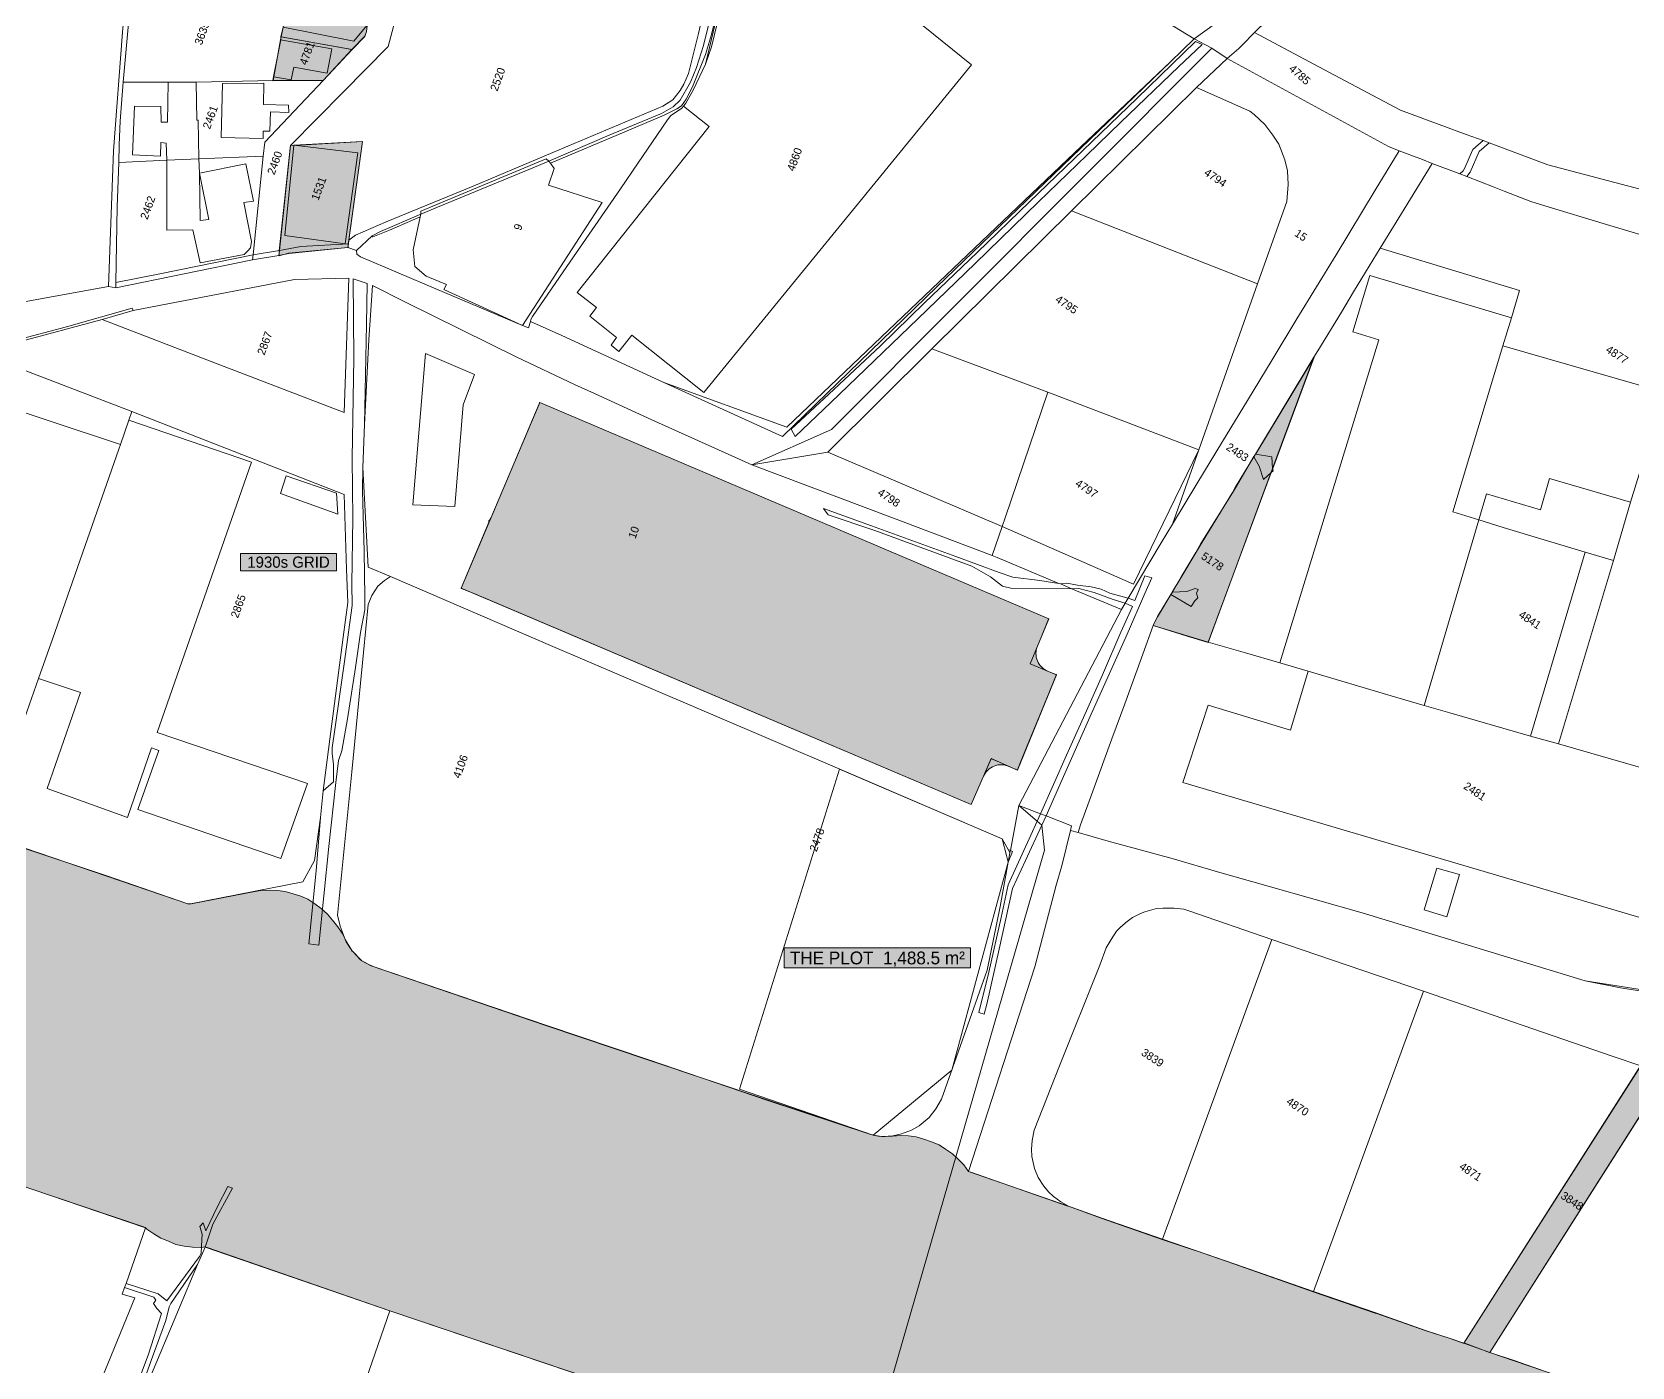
# Model space of a CAD drawing. Header units: metres. Extents: x -334221 to -333355, y -28172 to -27148.
# Drawn here: x -333901.2 to -333651.2, y -27812.4 to -27603.9 of the extents above; entities that cross this region are included whole.
import ezdxf

# ---------------------------------------------------------------- set-up
doc = ezdxf.new("R2010")
doc.units = ezdxf.units.M
for name, color, linetype, lineweight, true_color in [('EB-01-HISTORY-1930S-GRID', 7, 'CONTINUOUS', 18, 0x8a7358), ('EB-01-HISTORY-1958-CORRIDOR', 7, 'CONTINUOUS', 18, 0xa24c42), ('EB-01-HISTORY-INDUSTRIAL', 7, 'CONTINUOUS', 18, 0x151515), ('EB-BASE-DIVIDING', 7, 'CONTINUOUS', 18, 0xc8bcac), ('EB-BASE-EASEMENTS', 7, 'CONTINUOUS', 18, 0x71806b), ('EB-BASE-ENCROACHED', 7, 'CONTINUOUS', 18, 0x725d47), ('EB-BASE-PARCEL-NUMBERS', 7, 'CONTINUOUS', 9, 0x8a8d90), ('EB-BASE-PARCELS', 7, 'CONTINUOUS', 18, 0x8a8d90), ('EB-BASE-SECTIONS', 7, 'CONTINUOUS', 9, 0xded8cf), ('EB-BASE-SHEETS', 7, 'CONTINUOUS', 9, 0xded8cf), ('EB-BASE-STRUCTURES', 7, 'CONTINUOUS', 18, 0x4e504d), ('EB-PLOT-OUTLINE', 7, 'CONTINUOUS', 18, 0x151515)]:
    doc.layers.add(name, color=color, linetype=linetype, lineweight=lineweight, true_color=true_color)
doc.styles.add('OD-INTER', font='Inter.ttf')

msp = doc.modelspace()

# ---------------------------------------------------------------- hatches: boundary and pattern name
at = {"layer": 'EB-01-HISTORY-1930S-GRID', "transparency": 33554630}
for points in [[(-333848.82, -27602.94), (-333848.95, -27603.82), (-333849.16, -27604.59), (-333851.17, -27606.63), (-333862.31, -27604.68), (-333861.97, -27603.14), (-333860.18, -27594.21), (-333848.49, -27596.29), (-333848.82, -27602.94)], [(-333862.32, -27605.12), (-333862.31, -27604.68), (-333851.17, -27606.63), (-333855.7, -27611.46), (-333863.57, -27611.52), (-333863.45, -27610.86), (-333862.32, -27605.12)], [(-333860.78, -27621.61), (-333860.22, -27621.63), (-333849.55, -27621.01), (-333851.67, -27636.36), (-333851.78, -27637.02), (-333851.8, -27637.58), (-333861.09, -27638.47), (-333862.59, -27638.86), (-333862.56, -27638.09), (-333860.78, -27621.61)], [(-333717.43, -27699.27), (-333720.73, -27698.26), (-333726.04, -27696.63), (-333725.34, -27695.22), (-333723.27, -27691.74), (-333722.98, -27691.41), (-333721.7, -27689.13), (-333719.34, -27685.21), (-333718.55, -27683.8), (-333713.64, -27675.87), (-333713.15, -27675.11), (-333710.29, -27670.21), (-333710, -27669.78), (-333700.86, -27654.67), (-333707.31, -27672.1), (-333707.61, -27672.75), (-333717.43, -27699.27)], [(-333677.5, -27808.69), (-333649.87, -27765.37), (-333645.84, -27766.74), (-333673.39, -27810.17), (-333677.5, -27808.69)]]:
    msp.add_hatch(color=256, dxfattribs=at).paths.add_polyline_path(points)
at = {"layer": 'EB-01-HISTORY-1958-CORRIDOR', "transparency": 33554630}
msp.add_hatch(color=256, dxfattribs=at).paths.add_polyline_path([(-334024.37, -27732.06), (-334025.15, -27733.14), (-334026.02, -27734.11), (-334026.97, -27734.96), (-334028.02, -27735.7), (-334029.16, -27736.44), (-334030.38, -27736.95), (-334031.6, -27737.35), (-334032.91, -27737.75), (-334034.21, -27737.93), (-334035.5, -27737.88), (-334036.8, -27737.84), (-334038.08, -27737.57), (-334039.37, -27737.19), (-334040.74, -27736.81), (-334041.02, -27736.69), (-334041.29, -27736.68), (-334043.68, -27736.26), (-334044.24, -27736.24), (-334045.53, -27735.97), (-334046.81, -27735.71), (-334048, -27735.22), (-334049.18, -27734.62), (-334050.27, -27733.92), (-334051.35, -27733.21), (-334052.25, -27732.29), (-334053.14, -27731.26), (-334053.93, -27730.24), (-334054.54, -27729.1), (-334055.05, -27727.87), (-334055.47, -27726.63), (-334055.7, -27725.29), (-334055.84, -27724.06), (-334055.91, -27723.17), (-334055.97, -27722.5), (-334056.43, -27719.71), (-334056.5, -27719.04), (-334057.24, -27716.35), (-334057.4, -27715.68), (-334058.34, -27713.43), (-334058.67, -27712.31), (-334058.91, -27711.19), (-334059.05, -27710.07), (-334059.1, -27708.85), (-334059.07, -27702.75), (-334059.03, -27701.53), (-334058.89, -27700.2), (-334058.57, -27698.88), (-334058.06, -27697.68), (-334057.55, -27696.47), (-334056.87, -27695.39), (-334056, -27694.42), (-334055.13, -27693.45), (-334054.18, -27692.6), (-334053.13, -27691.86), (-334052, -27691.12), (-334050.77, -27690.61), (-334049.56, -27690.21), (-334048.25, -27689.92), (-334046.95, -27689.85), (-334044.07, -27689.62), (-334043.33, -27689.54), (-334040.16, -27688.98), (-334039.23, -27688.79), (-334038.3, -27688.72), (-334037.38, -27688.75), (-334034.59, -27688.4), (-334034.03, -27688.42), (-334030.49, -27687.77), (-334029.74, -27687.57), (-334026.66, -27686.68), (-334025.44, -27686.28), (-334024.05, -27686.11), (-334022.75, -27686.16), (-334021.46, -27686.2), (-334020.17, -27686.36), (-334018.88, -27686.74), (-334017.7, -27687.22), (-334016.51, -27687.82), (-334015.34, -27688.53), (-334014.35, -27689.34), (-334013.36, -27690.26), (-334012.56, -27691.29), (-334011.86, -27692.42), (-334011.16, -27693.56), (-334010.9, -27694.12), (-334010.82, -27694.24), (-334010.72, -27694.24), (-334008.44, -27694.99), (-334008.16, -27695.11), (-334007.88, -27695.12), (-334006.69, -27695.27), (-334005.59, -27695.53), (-334004.49, -27695.9), (-334003.39, -27696.39), (-334002.4, -27696.98), (-334001.94, -27697.22), (-334001.67, -27697.45), (-334001.31, -27697.57), (-333997.74, -27698.7), (-333997.65, -27698.81), (-333988.77, -27701.79), (-333977.34, -27705.74), (-333977.25, -27705.75), (-333968.19, -27708.84), (-333949.35, -27715.28), (-333938.73, -27718.88), (-333938.64, -27718.88), (-333922.64, -27724.44), (-333908.73, -27729.04), (-333908.55, -27729.16), (-333902.24, -27731.38), (-333902.15, -27731.49), (-333889.52, -27735.71), (-333876.99, -27740.04), (-333876.71, -27740.05), (-333876.34, -27740.06), (-333866.65, -27738.18), (-333865.44, -27738), (-333864.14, -27737.94), (-333862.85, -27737.98), (-333861.65, -27738.14), (-333860.37, -27738.52), (-333859.18, -27738.89), (-333858.08, -27739.37), (-333857, -27740.08), (-333856, -27740.78), (-333855.02, -27741.7), (-333854.22, -27742.62), (-333853.42, -27743.65), (-333852.71, -27744.67), (-333852.28, -27745.57), (-333852.11, -27746.02), (-333851.41, -27747.05), (-333851.24, -27747.39), (-333850.97, -27747.62), (-333849.9, -27748.77), (-333849.63, -27749), (-333849.35, -27749.12), (-333848.44, -27749.59), (-333848.17, -27749.71), (-333847.9, -27749.84), (-333820.91, -27759), (-333804.81, -27764.46), (-333786.24, -27770.77), (-333770.13, -27776.11), (-333769.4, -27776.25), (-333768.48, -27776.4), (-333768.48, -27776.4), (-333767.83, -27776.42), (-333766.99, -27776.34), (-333766.72, -27776.35), (-333765.51, -27776.28), (-333764.22, -27776.32), (-333763.02, -27776.48), (-333761.83, -27776.85), (-333760.64, -27777.23), (-333759.45, -27777.71), (-333758.46, -27778.41), (-333757.37, -27779.12), (-333756.47, -27779.93), (-333755.58, -27780.85), (-333754.88, -27781.87), (-333754.88, -27781.87), (-333754.51, -27781.99), (-333739.33, -27787.3), (-333739.24, -27787.31), (-333734.12, -27789.15), (-333724.61, -27792.49), (-333719.48, -27794.22), (-333719.39, -27794.22), (-333713.26, -27796.33), (-333701.01, -27800.65), (-333691.31, -27803.98), (-333691.22, -27803.99), (-333687.38, -27805.34), (-333683.54, -27806.7), (-333679.6, -27807.95), (-333677.59, -27808.69), (-333677.32, -27808.7), (-333673.48, -27810.16), (-333673.39, -27810.17), (-333669.64, -27811.41), (-333669.64, -27811.41), (-333662.96, -27813.76), (-333655.64, -27816.23), (-333651.25, -27817.72), (-333650.97, -27817.73), (-333650.88, -27817.73), (-333649.78, -27817.99), (-333648.58, -27818.26), (-333647.39, -27818.63), (-333646.21, -27819.23), (-333645.48, -27819.59), (-333645.3, -27819.71), (-333645.03, -27819.83), (-333642.74, -27820.57), (-333639.54, -27821.69), (-333639.45, -27821.69), (-333633.32, -27823.9), (-333632.5, -27824.15), (-333631.13, -27824.76), (-333629.95, -27825.35), (-333626.95, -27827.01), (-333623.41, -27828.92), (-333619.87, -27830.82), (-333619.77, -27830.82), (-333616.32, -27832.72), (-333609.15, -27836.63), (-333592.43, -27845.77), (-333592.34, -27845.78), (-333570.36, -27857.76), (-333546.3, -27871.04), (-333539.57, -27874.61), (-333539.48, -27874.62), (-333533.03, -27878.17), (-333526.76, -27881.61), (-333523.31, -27883.51), (-333522.22, -27884.11), (-333521.23, -27884.92), (-333520.25, -27885.84), (-333519.35, -27886.76), (-333518.65, -27887.78), (-333517.95, -27888.92), (-333517.44, -27890.16), (-333517.02, -27891.39), (-333516.69, -27892.63), (-333516.55, -27893.96), (-333516.51, -27895.3), (-333516.64, -27896.51), (-333516.87, -27897.84), (-333517.19, -27899.05), (-333517.7, -27900.25), (-333518.3, -27901.45), (-333518.98, -27902.54), (-333519.76, -27903.51), (-333520.72, -27904.47), (-333521.67, -27905.33), (-333522.81, -27906.06), (-333523.94, -27906.69), (-333524.04, -27906.69), (-333524.79, -27907.1), (-333525.08, -27907.32), (-333525.65, -27907.74), (-333526.13, -27908.17), (-333526.41, -27908.38), (-333526.89, -27908.81), (-333527.08, -27909.02), (-333527.27, -27909.24), (-333529.43, -27912.71), (-333530.9, -27914.88), (-333537.97, -27926.29), (-333537.97, -27926.29), (-333540.03, -27929.66), (-333540.42, -27930.31), (-333540.81, -27930.85), (-333542.09, -27932.8), (-333542.18, -27932.91), (-333551.3, -27947.24), (-333551.39, -27947.35), (-333558.66, -27959.19), (-333559.44, -27960.28), (-333560.31, -27961.25), (-333561.18, -27962.21), (-333562.22, -27963.07), (-333563.36, -27963.69), (-333564.49, -27964.32), (-333565.71, -27964.72), (-333567.02, -27965.12), (-333568.32, -27965.29), (-333569.62, -27965.36), (-333570.91, -27965.31), (-333572.2, -27965.16), (-333573.49, -27964.89), (-333574.68, -27964.4), (-333575.86, -27963.81), (-333607.39, -27946.93), (-333607.39, -27946.82), (-333620.02, -27940.05), (-333642.64, -27927.92), (-333642.73, -27927.92), (-333644.46, -27926.97), (-333645.54, -27926.27), (-333646.63, -27925.45), (-333647.62, -27924.64), (-333648.42, -27923.72), (-333649.21, -27922.59), (-333649.82, -27921.57), (-333650.43, -27920.32), (-333650.85, -27919.09), (-333651.08, -27917.86), (-333651.31, -27916.63), (-333651.36, -27915.29), (-333651.22, -27913.97), (-333650.99, -27912.75), (-333650.67, -27911.54), (-333650.26, -27910.34), (-333649.66, -27909.14), (-333648.98, -27908.05), (-333648.2, -27906.97), (-333647.33, -27906.11), (-333646.28, -27905.26), (-333645.24, -27904.52), (-333644.11, -27903.89), (-333642.98, -27903.38), (-333641.76, -27902.98), (-333640.45, -27902.69), (-333639.15, -27902.52), (-333637.85, -27902.45), (-333636.66, -27902.6), (-333635.37, -27902.87), (-333634.09, -27903.25), (-333629.05, -27904.98), (-333589.35, -27918.48), (-333589.07, -27918.49), (-333588.88, -27918.28), (-333569.87, -27888.53), (-333569.68, -27888.31), (-333569.95, -27888.19), (-333599.04, -27878.18), (-333599.13, -27878.06), (-333609.28, -27874.6), (-333639.47, -27864.21), (-333639.74, -27864.08), (-333639.93, -27864.3), (-333647.08, -27875.37), (-333647.86, -27876.45), (-333648.64, -27877.43), (-333649.59, -27878.28), (-333650.26, -27878.81), (-333650.47, -27879.58), (-333650.88, -27880.79), (-333651.39, -27881.99), (-333652.08, -27883.08), (-333653.45, -27885.25), (-333654.22, -27886.22), (-333655.09, -27887.19), (-333655.95, -27888.05), (-333657, -27888.9), (-333658.04, -27889.53), (-333659.26, -27890.04), (-333660.39, -27890.55), (-333661.61, -27890.84), (-333662.91, -27891.02), (-333664.21, -27891.2), (-333665.41, -27891.15), (-333666.7, -27890.89), (-333667.99, -27890.62), (-333669.18, -27890.24), (-333670.36, -27889.65), (-333671.45, -27889.05), (-333672.44, -27888.35), (-333673.43, -27887.43), (-333674.32, -27886.51), (-333675.03, -27885.49), (-333675.73, -27884.46), (-333676.34, -27883.33), (-333676.76, -27882.09), (-333677.09, -27880.86), (-333677.32, -27879.63), (-333677.37, -27878.3), (-333677.36, -27878.08), (-333677.31, -27876.75), (-333677.17, -27875.42), (-333676.85, -27874.1), (-333676.34, -27872.9), (-333675.84, -27871.69), (-333675.15, -27870.5), (-333674.66, -27869.85), (-333674.56, -27869.74), (-333673.79, -27868.66), (-333673.01, -27867.68), (-333672.05, -27866.72), (-333672.05, -27866.72), (-333671.66, -27866.29), (-333670.71, -27865.55), (-333670.61, -27865.22), (-333670.29, -27864.01), (-333670.18, -27863.68), (-333670.37, -27863.56), (-333673.17, -27861.8), (-333673.44, -27861.56), (-333673.64, -27861.89), (-333675.6, -27865.04), (-333677.47, -27868.19), (-333678.25, -27869.28), (-333679.03, -27870.25), (-333679.98, -27871.1), (-333680.94, -27871.96), (-333682.07, -27872.58), (-333683.2, -27873.21), (-333684.43, -27873.72), (-333685.64, -27874.01), (-333686.85, -27874.3), (-333688.15, -27874.37), (-333688.43, -27874.36), (-333688.62, -27874.46), (-333688.81, -27874.56), (-333689.11, -27875.33), (-333689.52, -27876.54), (-333689.72, -27876.86), (-333690.02, -27877.52), (-333690.02, -27877.52), (-333691.12, -27879.81), (-333691.12, -27879.92), (-333691.22, -27880.03), (-333691.14, -27880.25), (-333690.88, -27880.93), (-333690.46, -27882.17), (-333690.23, -27883.4), (-333690.09, -27884.62), (-333690.04, -27885.84), (-333690.18, -27887.17), (-333690.41, -27888.38), (-333690.82, -27889.59), (-333691.32, -27890.79), (-333691.82, -27891.89), (-333692.6, -27892.97), (-333693.38, -27893.94), (-333694.25, -27894.91), (-333695.2, -27895.65), (-333696.24, -27896.39), (-333697.38, -27897.02), (-333698.6, -27897.53), (-333698.97, -27897.63), (-333699.16, -27897.84), (-333700.99, -27899.78), (-333701.95, -27900.63), (-333702.9, -27901.38), (-333704.04, -27902.11), (-333705.16, -27902.63), (-333706.38, -27903.03), (-333707.6, -27903.43), (-333708.81, -27903.61), (-333710.11, -27903.67), (-333711.4, -27903.63), (-333712.69, -27903.47), (-333713.89, -27903.21), (-333715.08, -27902.83), (-333716.26, -27902.24), (-333717.35, -27901.64), (-333726.76, -27895.54), (-333727.04, -27895.42), (-333727.49, -27895.18), (-333727.77, -27895.06), (-333728.95, -27894.46), (-333730.03, -27893.76), (-333731.12, -27892.94), (-333732.01, -27892.02), (-333732.81, -27891), (-333733.6, -27889.97), (-333734.21, -27888.73), (-333734.72, -27887.6), (-333735.05, -27886.25), (-333735.28, -27885.02), (-333735.42, -27883.69), (-333735.41, -27883.47), (-333735.41, -27883.47), (-333735.83, -27882.34), (-333736.16, -27881.11), (-333736.39, -27879.88), (-333736.47, -27879.43), (-333736.65, -27879.31), (-333736.65, -27879.31), (-333737.83, -27878.61), (-333737.83, -27878.61), (-333738.56, -27878.25), (-333738.56, -27878.25), (-333739.65, -27877.65), (-333740.74, -27876.95), (-333741.72, -27876.14), (-333742.62, -27875.22), (-333743.33, -27874.31), (-333744.03, -27873.28), (-333744.64, -27872.15), (-333745.15, -27871.02), (-333745.48, -27869.79), (-333745.72, -27868.56), (-333745.86, -27867.33), (-333745.9, -27866), (-333745.77, -27864.78), (-333745.54, -27863.57), (-333745.43, -27863.13), (-333745.32, -27862.69), (-333745.32, -27862.69), (-333745.74, -27861.45), (-333745.98, -27860.22), (-333746.12, -27859), (-333746.07, -27857.67), (-333745.94, -27856.45), (-333745.71, -27855.24), (-333745.39, -27854.03), (-333743.64, -27848.98), (-333743.54, -27848.77), (-333743.71, -27848.32), (-333744.04, -27847.19), (-333744.27, -27845.96), (-333744.41, -27844.74), (-333744.46, -27843.52), (-333744.33, -27842.3), (-333744.1, -27841.09), (-333743.78, -27839.88), (-333743.26, -27838.45), (-333740.27, -27829.68), (-333740.17, -27829.35), (-333740.44, -27829.23), (-333754.61, -27824.29), (-333754.89, -27824.28), (-333755.17, -27824.16), (-333755.44, -27824.15), (-333756, -27824.13), (-333756.74, -27824.21), (-333757.3, -27824.19), (-333758.23, -27824.38), (-333759.06, -27824.46), (-333759.81, -27824.66), (-333760.66, -27824.96), (-333761.13, -27825.17), (-333761.32, -27825.27), (-333761.6, -27825.37), (-333762.26, -27825.79), (-333762.45, -27825.9), (-333762.64, -27826), (-333762.83, -27826.22), (-333763.78, -27826.96), (-333764.91, -27827.59), (-333766.04, -27828.1), (-333767.26, -27828.5), (-333768.48, -27828.9), (-333769.78, -27829.08), (-333770.99, -27829.15), (-333772.28, -27829.1), (-333773.57, -27828.83), (-333774.76, -27828.57), (-333775.95, -27828.19), (-333777.14, -27827.6), (-333778.23, -27827), (-333779.22, -27826.19), (-333779.58, -27825.96), (-333779.85, -27825.73), (-333780.12, -27825.61), (-333807.57, -27816.31), (-333807.65, -27816.2), (-333812.78, -27814.57), (-333812.87, -27814.57), (-333845.26, -27803.66), (-333845.26, -27803.66), (-333873.8, -27793.77), (-333874.16, -27793.64), (-333874.72, -27793.74), (-333874.81, -27793.73), (-333876.11, -27793.69), (-333877.4, -27793.53), (-333878.69, -27793.26), (-333879.87, -27792.78), (-333881.06, -27792.29), (-333882.15, -27791.59), (-333883.23, -27790.88), (-333883.5, -27790.65), (-333883.77, -27790.53), (-333911.31, -27781.23), (-333912.41, -27780.75), (-333913.59, -27780.15), (-333914.59, -27779.56), (-333915.58, -27778.75), (-333916.47, -27777.94), (-333917.27, -27777.03), (-333917.98, -27776), (-333918.59, -27774.98), (-333919.11, -27773.85), (-333919.53, -27772.73), (-333919.86, -27771.49), (-333920.09, -27770.27), (-333920.14, -27769.04), (-333920.1, -27767.82), (-333920.09, -27767.6), (-333920.36, -27767.48), (-333940.85, -27760.54), (-333962.08, -27753.35), (-333975.53, -27748.77), (-333975.62, -27748.77), (-334003.7, -27739.23), (-334003.7, -27739.23), (-334024.1, -27732.18), (-334024.37, -27732.06), (-334024.37, -27732.06)])
at = {"layer": 'EB-01-HISTORY-INDUSTRIAL', "transparency": 33554630}
msp.add_hatch(color=256, dxfattribs=at).paths.add_polyline_path([(-333834.14, -27690.78), (-333830, -27681.01), (-333829.89, -27680.74), (-333829.82, -27680.46), (-333829.79, -27680.26), (-333829.68, -27680.11), (-333829.52, -27679.86), (-333829.4, -27679.6), (-333829.61, -27680.1), (-333821.94, -27662), (-333821.87, -27661.84), (-333821.87, -27661.84), (-333821.84, -27661.77), (-333742.34, -27695.56), (-333742.37, -27695.62), (-333742.37, -27695.62), (-333743.48, -27698.3), (-333743.48, -27698.3), (-333744.11, -27699.82), (-333744.21, -27700.1), (-333744.28, -27700.38), (-333744.32, -27700.67), (-333744.34, -27700.97), (-333744.32, -27701.26), (-333744.28, -27701.55), (-333744.21, -27701.84), (-333744.11, -27702.11), (-333743.99, -27702.38), (-333743.84, -27702.63), (-333743.66, -27702.87), (-333743.46, -27703.08), (-333743.25, -27703.28), (-333743.01, -27703.46), (-333742.76, -27703.61), (-333742.5, -27703.74), (-333741.73, -27704.06), (-333741.19, -27704.28), (-333741.19, -27704.28), (-333741.12, -27704.31), (-333741.15, -27704.38), (-333741.15, -27704.38), (-333742.25, -27707.07), (-333742.25, -27707.07), (-333746.51, -27717.45), (-333747.2, -27719.15), (-333747.2, -27719.15), (-333747.22, -27719.19), (-333747.27, -27719.17), (-333747.27, -27719.17), (-333748.56, -27718.6), (-333748.83, -27718.5), (-333749.12, -27718.42), (-333749.41, -27718.37), (-333749.7, -27718.35), (-333750, -27718.36), (-333750.29, -27718.39), (-333750.58, -27718.46), (-333750.86, -27718.55), (-333751.13, -27718.68), (-333751.38, -27718.82), (-333751.62, -27718.99), (-333751.85, -27719.19), (-333752.05, -27719.4), (-333752.23, -27719.64), (-333752.39, -27719.89), (-333752.52, -27720.15), (-333751.34, -27717.45), (-333751.31, -27717.39), (-333751.31, -27717.39), (-333751.26, -27717.41), (-333750.04, -27717.95), (-333751.32, -27717.39), (-333754.43, -27724.56), (-333831.63, -27691.84), (-333834.07, -27690.81), (-333834.07, -27690.81), (-333834.14, -27690.78)])

# ---------------------------------------------------------------- linework, layer by layer
at = {"layer": 'EB-01-HISTORY-1930S-GRID'}
for points in [[(-333848.82, -27602.94), (-333848.95, -27603.82), (-333849.16, -27604.59), (-333851.17, -27606.63), (-333862.31, -27604.68), (-333861.97, -27603.14), (-333860.18, -27594.21), (-333848.49, -27596.29), (-333848.82, -27602.94)], [(-333862.32, -27605.12), (-333862.31, -27604.68), (-333851.17, -27606.63), (-333855.7, -27611.46), (-333863.57, -27611.52), (-333863.45, -27610.86), (-333862.32, -27605.12)], [(-333860.78, -27621.61), (-333860.22, -27621.63), (-333849.55, -27621.01), (-333851.67, -27636.36), (-333851.78, -27637.02), (-333851.8, -27637.58), (-333861.09, -27638.47), (-333862.59, -27638.86), (-333862.56, -27638.09), (-333860.78, -27621.61)], [(-333717.43, -27699.27), (-333720.73, -27698.26), (-333726.04, -27696.63), (-333725.34, -27695.22), (-333723.27, -27691.74), (-333722.98, -27691.41), (-333721.7, -27689.13), (-333719.34, -27685.21), (-333718.55, -27683.8), (-333713.64, -27675.87), (-333713.15, -27675.11), (-333710.29, -27670.21), (-333710, -27669.78), (-333700.86, -27654.67), (-333707.31, -27672.1), (-333707.61, -27672.75), (-333717.43, -27699.27)], [(-333677.5, -27808.69), (-333649.87, -27765.37), (-333645.84, -27766.74), (-333673.39, -27810.17), (-333677.5, -27808.69)]]:
    msp.add_lwpolyline(points, close=True, dxfattribs=at)
at = {"layer": 'EB-01-HISTORY-1958-CORRIDOR'}
for points in [[(-333902.15, -27731.49), (-333889.52, -27735.71), (-333876.99, -27740.04), (-333876.71, -27740.05), (-333876.34, -27740.06), (-333866.65, -27738.18), (-333865.44, -27738), (-333864.14, -27737.94), (-333862.85, -27737.98), (-333861.65, -27738.14), (-333860.37, -27738.52), (-333859.18, -27738.89), (-333858.08, -27739.37), (-333857, -27740.08), (-333856, -27740.78), (-333855.02, -27741.7), (-333854.22, -27742.62), (-333853.42, -27743.65), (-333852.71, -27744.67), (-333852.28, -27745.57), (-333852.11, -27746.02), (-333851.41, -27747.05), (-333851.24, -27747.39), (-333850.97, -27747.62), (-333849.9, -27748.77), (-333849.63, -27749), (-333849.35, -27749.12), (-333848.44, -27749.59), (-333848.17, -27749.71), (-333847.9, -27749.84), (-333820.91, -27759), (-333804.81, -27764.46), (-333786.24, -27770.77), (-333770.13, -27776.11), (-333769.4, -27776.25), (-333768.48, -27776.4), (-333768.48, -27776.4), (-333767.83, -27776.42), (-333766.99, -27776.34), (-333766.72, -27776.35), (-333765.51, -27776.28), (-333764.22, -27776.32), (-333763.02, -27776.48), (-333761.83, -27776.85), (-333760.64, -27777.23), (-333759.45, -27777.71), (-333758.46, -27778.41), (-333757.37, -27779.12), (-333756.47, -27779.93), (-333755.58, -27780.85), (-333754.88, -27781.87), (-333754.88, -27781.87), (-333754.51, -27781.99), (-333739.33, -27787.3), (-333739.24, -27787.31), (-333734.12, -27789.15), (-333724.61, -27792.49), (-333719.48, -27794.22), (-333719.39, -27794.22), (-333713.26, -27796.33), (-333701.01, -27800.65), (-333691.31, -27803.98), (-333691.22, -27803.99), (-333687.38, -27805.34), (-333683.54, -27806.7), (-333679.6, -27807.95), (-333677.59, -27808.69), (-333677.32, -27808.7), (-333673.48, -27810.16), (-333673.39, -27810.17), (-333669.64, -27811.41), (-333669.64, -27811.41), (-333662.96, -27813.76)], [(-333812.87, -27814.57), (-333845.26, -27803.66), (-333845.26, -27803.66), (-333873.8, -27793.77), (-333874.16, -27793.64), (-333874.72, -27793.74), (-333874.81, -27793.73), (-333876.11, -27793.69), (-333877.4, -27793.53), (-333878.69, -27793.26), (-333879.87, -27792.78), (-333881.06, -27792.29), (-333882.15, -27791.59), (-333883.23, -27790.88), (-333883.5, -27790.65), (-333883.77, -27790.53), (-333911.31, -27781.23)]]:
    msp.add_lwpolyline(points, dxfattribs=at)
at = {"layer": 'EB-01-HISTORY-INDUSTRIAL'}
msp.add_lwpolyline([(-333834.14, -27690.78), (-333830, -27681.01), (-333829.89, -27680.74), (-333829.82, -27680.46), (-333829.79, -27680.26), (-333829.68, -27680.11), (-333829.52, -27679.86), (-333829.4, -27679.6), (-333829.61, -27680.1), (-333821.94, -27662), (-333821.87, -27661.84), (-333821.87, -27661.84), (-333821.84, -27661.77), (-333742.34, -27695.56), (-333742.37, -27695.62), (-333742.37, -27695.62), (-333743.48, -27698.3), (-333743.48, -27698.3), (-333744.11, -27699.82), (-333744.21, -27700.1), (-333744.28, -27700.38), (-333744.32, -27700.67), (-333744.34, -27700.97), (-333744.32, -27701.26), (-333744.28, -27701.55), (-333744.21, -27701.84), (-333744.11, -27702.11), (-333743.99, -27702.38), (-333743.84, -27702.63), (-333743.66, -27702.87), (-333743.46, -27703.08), (-333743.25, -27703.28), (-333743.01, -27703.46), (-333742.76, -27703.61), (-333742.5, -27703.74), (-333741.73, -27704.06), (-333741.19, -27704.28), (-333741.19, -27704.28), (-333741.12, -27704.31), (-333741.15, -27704.38), (-333741.15, -27704.38), (-333742.25, -27707.07), (-333742.25, -27707.07), (-333746.51, -27717.45), (-333747.2, -27719.15), (-333747.2, -27719.15), (-333747.22, -27719.19), (-333747.27, -27719.17), (-333747.27, -27719.17), (-333748.56, -27718.6), (-333748.83, -27718.5), (-333749.12, -27718.42), (-333749.41, -27718.37), (-333749.7, -27718.35), (-333750, -27718.36), (-333750.29, -27718.39), (-333750.58, -27718.46), (-333750.86, -27718.55), (-333751.13, -27718.68), (-333751.38, -27718.82), (-333751.62, -27718.99), (-333751.85, -27719.19), (-333752.05, -27719.4), (-333752.23, -27719.64), (-333752.39, -27719.89), (-333752.52, -27720.15), (-333751.34, -27717.45), (-333751.31, -27717.39), (-333751.31, -27717.39), (-333751.26, -27717.41), (-333750.04, -27717.95), (-333751.32, -27717.39), (-333754.43, -27724.56), (-333831.63, -27691.84), (-333834.07, -27690.81), (-333834.07, -27690.81), (-333834.14, -27690.78)], close=True, dxfattribs=at)
at = {"layer": 'EB-BASE-DIVIDING'}
for points in [[(-333722.05, -27609.37), (-333731.06, -27618.01), (-333736.38, -27623.14), (-333743.95, -27630.46), (-333753.85, -27640.06), (-333762.77, -27648.73), (-333776.38, -27661.79), (-333781.93, -27667.06), (-333782.6, -27665.94), (-333776.7, -27660.46), (-333768.61, -27652.91), (-333761.73, -27646.23), (-333753.5, -27638.33), (-333745.36, -27630.46), (-333728.58, -27614.3), (-333719.4, -27605.41), (-333718.38, -27605.84)], [(-333718.38, -27605.84), (-333722.05, -27609.37)], [(-333851.83, -27637.55), (-333850.51, -27638.03)], [(-333849.25, -27665.23), (-333848.94, -27649.6), (-333848.81, -27643.19), (-333851.02, -27642.47), (-333850.91, -27654.86), (-333851.16, -27670.54), (-333851.08, -27679.91), (-333851.22, -27690.12), (-333851.19, -27693.47), (-333852.43, -27702.57), (-333853.86, -27712.87), (-333854.28, -27715.71), (-333854.31, -27716.57), (-333854.07, -27718.33), (-333854.1, -27721.02), (-333855.71, -27722.41)], [(-333889.24, -27643.64), (-333888.1, -27643.89)], [(-333885.38, -27647.42), (-333885.55, -27647.05), (-333895.82, -27649.95), (-333903.64, -27652.05), (-333909.64, -27652.28), (-333920.4, -27653.41), (-333927.22, -27653.92), (-333937.75, -27655.88), (-333951.78, -27658.59), (-333962.28, -27660.46), (-333967.75, -27661.87), (-333972.51, -27663.36), (-333973.68, -27663.83), (-333974.52, -27664.29), (-333974.31, -27664.67)], [(-333890.21, -27648.8), (-333903.39, -27652.36), (-333912.3, -27652.82)], [(-333856.12, -27726.57), (-333856.77, -27734.94), (-333857.96, -27746.31), (-333856.35, -27746.52), (-333854.83, -27731.12), (-333853.74, -27721.11), (-333853.29, -27717.68), (-333852.8, -27716.16), (-333851.88, -27711.17), (-333850.63, -27703.14), (-333849.85, -27697.71), (-333849.17, -27694.18), (-333849.21, -27692.15), (-333849.29, -27685.02), (-333849.55, -27675.55), (-333849.48, -27671.94)], [(-333744.15, -27727.18), (-333745.12, -27729.37), (-333748.65, -27737.1), (-333749.79, -27742.22), (-333751.7, -27750.76), (-333753.23, -27757.05), (-333752.4, -27757.31), (-333752.03, -27755.77), (-333750.08, -27747.15), (-333748.02, -27737.67), (-333745.96, -27733.31), (-333743.4, -27727.81)], [(-333743.63, -27726.02), (-333744.15, -27727.18)], [(-333743.4, -27727.81), (-333742.71, -27726.34)], [(-333886.49, -27799.37), (-333881.46, -27801), (-333880.12, -27802.08), (-333875.02, -27795.15), (-333874.77, -27794.68), (-333874.7, -27793.5), (-333874.58, -27791.69), (-333874.96, -27790.49), (-333874.43, -27789.88), (-333874.03, -27791.14), (-333872.21, -27787.32), (-333870.6, -27784.21), (-333869.87, -27784.46), (-333872.92, -27790.13), (-333874.15, -27793.68)], [(-333875.31, -27796.41), (-333879.5, -27802.51), (-333879.75, -27803.04), (-333880.26, -27805.17), (-333882.36, -27810.84), (-333883.78, -27814.73)], [(-333884.46, -27814.29), (-333883, -27810.4), (-333880.93, -27804.05), (-333881.68, -27803.27), (-333882.18, -27802.52), (-333881.83, -27801.96), (-333882.16, -27801.51), (-333886.71, -27800)]]:
    msp.add_lwpolyline(points, dxfattribs=at)
at = {"layer": 'EB-BASE-EASEMENTS'}
for points in [[(-333820.18, -27624.4), (-333808.58, -27619.51), (-333802.41, -27616.9), (-333800.44, -27615.89), (-333799.69, -27615.46), (-333798.99, -27614.39), (-333797.99, -27612.47), (-333795.97, -27607.41), (-333795, -27604.31), (-333794.49, -27602.11), (-333793.36, -27597.13), (-333791.31, -27589.13)], [(-333848.03, -27635.74), (-333847.93, -27635.9), (-333845.32, -27634.85), (-333840.53, -27632.77)], [(-333866.63, -27638.71), (-333862.52, -27638.04)], [(-333862.52, -27638.04), (-333859.19, -27637.43), (-333851.75, -27636.97)], [(-333888.08, -27643.05), (-333881.22, -27641.68), (-333866.63, -27638.71)], [(-333740.76, -27690.02), (-333743.7, -27689.6), (-333747.94, -27689.06), (-333750.09, -27688.33), (-333756.84, -27685.82), (-333770.02, -27681.04), (-333777.5, -27678.33), (-333776.8, -27679.3), (-333769.52, -27681.77), (-333754.33, -27687.33), (-333751.44, -27689.02), (-333749.55, -27690.45), (-333748.05, -27690.8), (-333738.73, -27690.87)], [(-333667.08, -27713.87), (-333658.51, -27685.13)], [(-333742.71, -27726.34), (-333740.21, -27720.66), (-333735.89, -27710.93), (-333730.09, -27697.98), (-333727.32, -27691.6), (-333726.22, -27689.17), (-333727.34, -27688.86), (-333728.87, -27692.68), (-333729.93, -27692.35)], [(-333729.93, -27692.35), (-333732.79, -27691.57), (-333734.12, -27690.93), (-333735.69, -27690.55), (-333737.84, -27690.29), (-333739.53, -27690), (-333740.52, -27690.12)], [(-333738.73, -27690.87), (-333737.65, -27690.83), (-333735.26, -27691.44), (-333732.26, -27692.56), (-333730.39, -27693.13)], [(-333730.39, -27693.13), (-333729.25, -27693.64), (-333731.08, -27697.63), (-333733.92, -27704.29), (-333736.43, -27709.91), (-333739.56, -27716.83), (-333743.63, -27726.02)]]:
    msp.add_lwpolyline(points, dxfattribs=at)
at = {"layer": 'EB-BASE-ENCROACHED'}
for points in [[(-333802.45, -27658.64), (-333783.91, -27667.07), (-333759.8, -27643.69), (-333723.33, -27608.55)], [(-333645.82, -27754.01), (-333647.87, -27754.07), (-333649.36, -27753.79), (-333652.98, -27753.17), (-333658.51, -27752.09)]]:
    msp.add_lwpolyline(points, dxfattribs=at)
at = {"layer": 'EB-BASE-PARCELS'}
for points in [[(-333889.24, -27643.64), (-333888.44, -27622.48), (-333887.04, -27603.96), (-333885.2, -27584.14), (-333884.32, -27574.62), (-333883.16, -27556.82), (-333882.81, -27550.03), (-333883.22, -27539.09)], [(-333820.43, -27624.06), (-333811.03, -27620.02), (-333802.85, -27616.66), (-333801.01, -27615.62), (-333799.9, -27614.58), (-333798.32, -27611.73), (-333797.37, -27609.44), (-333796.26, -27606.01), (-333793.76, -27595.84), (-333791.3, -27586.16), (-333787.1, -27569.65)], [(-333690.78, -27585.03), (-333710.2, -27604.01)], [(-333886.94, -27611.72), (-333885.36, -27594.54), (-333884.91, -27589.76)], [(-333841.9, -27592.5), (-333845.52, -27606.2), (-333852.57, -27613.32), (-333860.8, -27621.62)], [(-333795.95, -27608.95), (-333795.02, -27606.25), (-333794.1, -27602.38), (-333792.68, -27595.63), (-333792.04, -27592.6)], [(-333796.5, -27601.62), (-333797.03, -27604.16), (-333798.63, -27610.39), (-333799.37, -27612.07), (-333799.92, -27613.05), (-333801.08, -27614.53), (-333802.64, -27615.51), (-333817.46, -27621.74), (-333832.28, -27628), (-333845.83, -27633.56), (-333850.66, -27635.63), (-333851.67, -27636.41)], [(-333714.61, -27601.36), (-333719.59, -27605)], [(-333862.36, -27605.12), (-333863.42, -27610.89)], [(-333862.28, -27604.67), (-333862.36, -27605.12)], [(-333861.97, -27603.14), (-333862.28, -27604.67)], [(-333851.22, -27606.63), (-333862.28, -27604.67)], [(-333851.22, -27606.63), (-333849.19, -27604.56), (-333848.92, -27603.81)], [(-333719.59, -27605), (-333721.46, -27606.78), (-333723.33, -27608.55)], [(-333714.44, -27608.04), (-333712.63, -27606.47), (-333712.09, -27605.96), (-333710.2, -27604.01)], [(-333710.2, -27604.01), (-333698.58, -27610.17), (-333687.38, -27616.14), (-333677.12, -27619.9), (-333674.46, -27620.87)], [(-333855.65, -27611.42), (-333851.22, -27606.63)], [(-333719.25, -27612.6), (-333714.44, -27608.04)], [(-333723.33, -27608.55), (-333738.32, -27622.76), (-333760.58, -27644), (-333783.24, -27665.65), (-333802.45, -27658.64)], [(-333799.41, -27615.51), (-333799.02, -27615.01), (-333797.89, -27613.02), (-333795.95, -27608.95)], [(-333887.64, -27624.27), (-333887.55, -27621.54), (-333887.43, -27617.86), (-333886.94, -27611.72)], [(-333879.9, -27611.73), (-333886.94, -27611.72)], [(-333875.54, -27611.74), (-333875.71, -27611.74), (-333879.9, -27611.73)], [(-333863.53, -27611.49), (-333875.54, -27611.74)], [(-333865.09, -27623.3), (-333864.81, -27621.11), (-333855.65, -27611.42)], [(-333863.42, -27610.89), (-333863.53, -27611.49)], [(-333863.53, -27611.49), (-333855.65, -27611.42)], [(-333738.8, -27631.86), (-333719.25, -27612.6)], [(-333709.73, -27643.24), (-333705.11, -27630.4), (-333704.93, -27627.74), (-333705.03, -27625.57), (-333705.44, -27623.88), (-333706.39, -27621.42), (-333707.3, -27620), (-333708.59, -27618.35), (-333710.24, -27616.81), (-333710.9, -27616.29), (-333719.25, -27612.6)], [(-333801.98, -27617.78), (-333801.45, -27617), (-333799.64, -27615.8), (-333799.41, -27615.51)], [(-333806.46, -27624.32), (-333801.98, -27617.78)], [(-333860.8, -27621.62), (-333862.52, -27638.04)], [(-333860.8, -27621.62), (-333860.26, -27621.59)], [(-333860.26, -27621.59), (-333849.57, -27621.03), (-333851.67, -27636.41)], [(-333722.97, -27680.77), (-333719.17, -27674.5), (-333715.16, -27667.88), (-333711.27, -27661.47), (-333707.43, -27655.13), (-333703.56, -27648.72), (-333697.43, -27638.7), (-333691.32, -27628.63), (-333687.56, -27622.46)], [(-333674.46, -27620.87), (-333676.06, -27622.28), (-333676.13, -27622.34), (-333677.3, -27625.14), (-333677.57, -27625.6), (-333678.09, -27626.05)], [(-333676.99, -27626.48), (-333676.51, -27625.81), (-333675.09, -27622.6), (-333673.51, -27621.22)], [(-333673.51, -27621.22), (-333674.46, -27620.87)], [(-333673.51, -27621.22), (-333664.37, -27624.65), (-333581.38, -27646.51), (-333577.75, -27647.61), (-333573.98, -27648.85), (-333570.21, -27650.1), (-333558.66, -27653.88)], [(-333888.08, -27643.05), (-333887.88, -27631.21), (-333887.64, -27624.27)], [(-333887.64, -27624.27), (-333880.1, -27623.95)], [(-333880.1, -27623.95), (-333875.12, -27623.74)], [(-333875.12, -27623.74), (-333865.09, -27623.3)], [(-333866.63, -27638.71), (-333865.09, -27623.3)], [(-333840.45, -27632.38), (-333837.82, -27631.26), (-333823.3, -27625.3), (-333820.43, -27624.06)], [(-333823.28, -27649.1), (-333823.27, -27648.8), (-333822.98, -27648.32), (-333817.63, -27640.55), (-333809.26, -27628.43), (-333806.46, -27624.32)], [(-333682.42, -27624.43), (-333686.79, -27631.56), (-333690.53, -27637.67)], [(-333848.03, -27635.74), (-333846.76, -27635.05), (-333840.45, -27632.38)], [(-333760.58, -27653.38), (-333738.8, -27631.86)], [(-333709.73, -27643.24), (-333738.8, -27631.86)], [(-333851.83, -27637.55), (-333861.05, -27638.52), (-333862.6, -27638.82)], [(-333862.52, -27638.04), (-333862.6, -27638.82)], [(-333851.75, -27636.97), (-333851.83, -27637.55)], [(-333851.67, -27636.41), (-333851.75, -27636.97)], [(-333850.51, -27638.03), (-333848.03, -27635.74)], [(-333824.57, -27649.73), (-333838.11, -27644.03), (-333849.88, -27639), (-333850.44, -27638.62), (-333850.51, -27638.03)], [(-333700.9, -27654.69), (-333700.3, -27653.7), (-333696.61, -27647.65), (-333694.72, -27644.51), (-333692.83, -27641.44), (-333690.53, -27637.67)], [(-333690.53, -27637.67), (-333668.76, -27644.3), (-333670.05, -27648.55)], [(-333866.71, -27639.51), (-333888.1, -27643.89)], [(-333866.71, -27639.51), (-333866.63, -27638.71)], [(-333862.6, -27638.82), (-333866.71, -27639.51)], [(-333885.38, -27647.42), (-333860.16, -27642.55), (-333851.7, -27642.38), (-333852.42, -27663.35), (-333871.84, -27655.87), (-333890.21, -27648.8)], [(-333888.1, -27643.89), (-333888.08, -27643.05)], [(-333905.03, -27646.51), (-333889.24, -27643.64)], [(-333849.25, -27665.23), (-333848.54, -27651.99), (-333848.01, -27643.51), (-333842.82, -27646.12), (-333825.44, -27654.72), (-333816.45, -27658.94), (-333813.31, -27660.37)], [(-333718.89, -27669.18), (-333709.73, -27643.24)], [(-333885.38, -27647.42), (-333890.21, -27648.8)], [(-333823.28, -27649.1), (-333823.59, -27650.14), (-333824.57, -27649.73)], [(-333802.45, -27658.64), (-333818.38, -27651.32), (-333823.28, -27649.1)], [(-333670.05, -27648.55), (-333671.36, -27652.9)], [(-333912.3, -27652.82), (-333910.34, -27653.72), (-333896.58, -27658.98), (-333885.61, -27663.2)], [(-333671.36, -27652.9), (-333679.19, -27678.83), (-333675.13, -27680.09)], [(-333776.83, -27669.52), (-333760.58, -27653.38)], [(-333760.58, -27653.38), (-333742.47, -27660.17)], [(-333710.03, -27669.83), (-333700.9, -27654.69)], [(-333707.35, -27672.07), (-333700.9, -27654.69)], [(-333813.31, -27660.37), (-333804.34, -27664.46), (-333788.7, -27671.49)], [(-333749.63, -27681.15), (-333749.16, -27679.78), (-333742.47, -27660.17)], [(-333742.47, -27660.17), (-333718.89, -27669.18)], [(-333886.06, -27664.54), (-333887.35, -27668.33)], [(-333885.61, -27663.2), (-333886.06, -27664.54)], [(-333885.61, -27663.2), (-333852.41, -27676.12), (-333852.07, -27687.79), (-333851.85, -27693)], [(-333849.25, -27665.23), (-333849.48, -27671.94)], [(-333887.35, -27668.33), (-333887.61, -27669.08), (-333893.29, -27685.29), (-333897.97, -27698.73), (-333900.15, -27704.9)], [(-333788.7, -27671.49), (-333776.83, -27669.52)], [(-333722.97, -27680.77), (-333718.89, -27669.18)], [(-333713.64, -27675.81), (-333713.18, -27675.07), (-333710.28, -27670.25)], [(-333710.28, -27670.25), (-333710.03, -27669.83)], [(-333849.48, -27671.94), (-333848.66, -27687.48), (-333845.15, -27688.97)], [(-333717.41, -27699.22), (-333707.59, -27672.73)], [(-333707.59, -27672.73), (-333707.35, -27672.07)], [(-333651.42, -27677.33), (-333649.9, -27672.31)], [(-333719.3, -27685.17), (-333718.51, -27683.85), (-333713.64, -27675.81)], [(-333654.07, -27686.47), (-333651.42, -27677.33)], [(-333675.13, -27680.09), (-333671.32, -27681.28), (-333658.51, -27685.13)], [(-333749.63, -27681.15), (-333751.19, -27685.68)], [(-333722.97, -27680.77), (-333724.75, -27683.69), (-333729.93, -27692.35)], [(-333723.03, -27691.4), (-333721.69, -27689.14), (-333719.3, -27685.17)], [(-333658.51, -27685.13), (-333654.07, -27686.47)], [(-333654.07, -27686.47), (-333662.7, -27715.11)], [(-333848.2, -27749.78), (-333849.64, -27748.97), (-333851.21, -27747.36), (-333852.28, -27745.67), (-333853.05, -27743.56), (-333853.47, -27741.83), (-333851.21, -27719.47), (-333849.39, -27700.83), (-333848.64, -27693.31), (-333848.07, -27691.93), (-333847.15, -27690.47), (-333846.11, -27689.55), (-333845.15, -27688.97)], [(-333845.15, -27688.97), (-333819.82, -27699.87), (-333803.72, -27706.74)], [(-333855.71, -27722.41), (-333854.67, -27714.35), (-333852.59, -27698.43), (-333851.85, -27693)], [(-333729.93, -27692.35), (-333730.39, -27693.13)], [(-333726.01, -27696.63), (-333725.32, -27695.24), (-333723.25, -27691.78)], [(-333723.25, -27691.78), (-333723.03, -27691.4)], [(-333730.39, -27693.13), (-333730.98, -27694.11)], [(-333726.01, -27696.63), (-333727.62, -27701.1), (-333730.45, -27708.84), (-333732.46, -27714.33), (-333735.45, -27722.47), (-333737.39, -27727.76), (-333737.74, -27728.92)], [(-333717.41, -27699.22), (-333720.7, -27698.23), (-333726.01, -27696.63)], [(-333706.22, -27702.45), (-333711.6, -27700.86), (-333717.41, -27699.22)], [(-333701.78, -27703.76), (-333706.22, -27702.45)], [(-333900.15, -27704.9), (-333903.46, -27714.27), (-333903.65, -27714.82)], [(-333683.67, -27709.08), (-333688.81, -27707.59), (-333701.78, -27703.76)], [(-333803.72, -27706.74), (-333787.26, -27713.79), (-333773.16, -27719.81), (-333749.59, -27729.9), (-333748.68, -27731.6)], [(-333667.08, -27713.87), (-333679.65, -27710.25), (-333683.67, -27709.08)], [(-333662.7, -27715.11), (-333667.08, -27713.87)], [(-333662.7, -27715.11), (-333644.47, -27720.34)], [(-333856.12, -27726.57), (-333855.71, -27722.41)], [(-333747.02, -27724.74), (-333748.33, -27731.74)], [(-333747.02, -27724.74), (-333743.63, -27726.02)], [(-333876.68, -27740.11), (-333858.87, -27736.63), (-333857.04, -27733.29), (-333856.12, -27726.57)], [(-333742.71, -27726.34), (-333743.63, -27726.02)], [(-333738.91, -27728.6), (-333738.76, -27727.91), (-333742.71, -27726.34)], [(-333908.65, -27729.12), (-333902.17, -27731.42), (-333889.49, -27735.75)], [(-333754.85, -27781.88), (-333744.49, -27749.89), (-333741.15, -27737.18), (-333740.29, -27734.12), (-333738.91, -27728.6)], [(-333737.74, -27728.92), (-333738.91, -27728.6)], [(-333737.74, -27728.92), (-333733.04, -27730.29), (-333723.06, -27733.01), (-333715.59, -27735.18), (-333708.06, -27737.3), (-333693.35, -27741.47), (-333658.51, -27752.09)], [(-333748.68, -27731.6), (-333748.4, -27732.13)], [(-333748.4, -27732.13), (-333748.66, -27733.56)], [(-333748.4, -27732.13), (-333748.33, -27731.74)], [(-333748.66, -27733.56), (-333749.93, -27740.49), (-333751.94, -27750.43), (-333755.85, -27761.47), (-333759.11, -27770.6), (-333759.99, -27772.1), (-333760.99, -27773.44), (-333762.56, -27774.75), (-333763.75, -27775.44), (-333765.32, -27776.01), (-333766.7, -27776.32), (-333768.17, -27776.4), (-333768.98, -27776.36)], [(-333889.49, -27735.75), (-333876.68, -27740.11)], [(-333707.48, -27745.62), (-333720.45, -27741.16), (-333721.24, -27740.93), (-333722.72, -27740.74), (-333724.52, -27740.75), (-333725.52, -27740.8), (-333727.34, -27741.33), (-333727.98, -27741.6), (-333729.25, -27742.22), (-333730.07, -27742.83), (-333731.12, -27743.72), (-333731.74, -27744.36), (-333732.6, -27745.62), (-333733.35, -27746.96), (-333734.36, -27749.64), (-333740.66, -27765.4), (-333744.63, -27775.43), (-333744.92, -27777.05), (-333745.01, -27778.4), (-333744.96, -27779.53), (-333744.55, -27781.4), (-333743.99, -27782.79), (-333743.09, -27784.16), (-333742.36, -27785.03), (-333741.57, -27785.76), (-333740.43, -27786.6), (-333739.24, -27787.31)], [(-333724.54, -27792.44), (-333707.48, -27745.62)], [(-333683.8, -27753.74), (-333707.48, -27745.62)], [(-333820.93, -27759.06), (-333848.2, -27749.78)], [(-333658.51, -27752.09), (-333648.28, -27753.7), (-333646.16, -27753.84)], [(-333683.8, -27753.74), (-333700.98, -27800.64)], [(-333649.82, -27765.37), (-333654.13, -27763.94), (-333683.8, -27753.74)], [(-333768.98, -27776.36), (-333769.76, -27776.21), (-333786.17, -27770.76), (-333804.83, -27764.47), (-333820.93, -27759.06)], [(-333677.49, -27808.68), (-333649.82, -27765.37)], [(-333673.4, -27810.15), (-333645.88, -27766.77)], [(-333923.3, -27777.13), (-333883.47, -27790.66), (-333886.49, -27799.37)], [(-333739.24, -27787.31), (-333754.85, -27781.88)], [(-333724.54, -27792.44), (-333734.04, -27789.15), (-333739.24, -27787.31)], [(-333724.54, -27792.44), (-333719.4, -27794.2), (-333713.23, -27796.36), (-333700.98, -27800.64)], [(-333874.15, -27793.68), (-333875.31, -27796.41)], [(-333845.26, -27803.63), (-333874.15, -27793.68)], [(-333875.31, -27796.41), (-333878.32, -27803.48), (-333887.55, -27825.54), (-333891.62, -27835.24)], [(-333985.12, -27820.81), (-333909.94, -27846.02), (-333908.81, -27846.05), (-333907.11, -27845.94), (-333905.39, -27845.33), (-333904.92, -27845.11), (-333903.61, -27844.19), (-333902.7, -27843.35), (-333901.7, -27842.05), (-333885.13, -27801.63), (-333887.08, -27801.05), (-333886.71, -27800)], [(-333886.49, -27799.37), (-333886.71, -27800)], [(-333700.98, -27800.64), (-333691.25, -27803.97), (-333687.42, -27805.31), (-333683.45, -27806.69), (-333679.63, -27807.97), (-333677.49, -27808.68)], [(-333860.89, -27848.73), (-333845.26, -27803.63)], [(-333812.81, -27814.56), (-333845.26, -27803.63)], [(-333677.49, -27808.68), (-333673.4, -27810.15)], [(-333673.4, -27810.15), (-333669.6, -27811.44), (-333662.91, -27813.73), (-333655.6, -27816.21), (-333650.99, -27817.78)]]:
    msp.add_lwpolyline(points, dxfattribs=at)
at = {"layer": 'EB-BASE-SECTIONS'}
for points in [[(-333766.88, -27576.1), (-333766.41, -27576.38), (-333749.64, -27586.62), (-333719.59, -27605)], [(-333687.56, -27622.46), (-333689.26, -27621.79), (-333714.44, -27608.04)], [(-333682.42, -27624.43), (-333683.95, -27623.82), (-333687.56, -27622.46)], [(-333678.09, -27626.05), (-333682.42, -27624.43)], [(-333676.99, -27626.48), (-333678.09, -27626.05)], [(-333671.16, -27628.75), (-333672.74, -27628.14), (-333676.99, -27626.48)], [(-333637.36, -27639.29), (-333637.89, -27639.13), (-333645.78, -27636.81), (-333655.21, -27633.97), (-333664.83, -27631.05), (-333667.01, -27630.36), (-333671.16, -27628.75)], [(-333788.7, -27671.49), (-333766.98, -27679.69), (-333751.19, -27685.68)], [(-333751.19, -27685.68), (-333750.39, -27685.99), (-333740.76, -27690.02)], [(-333740.76, -27690.02), (-333740.52, -27690.12)], [(-333740.52, -27690.12), (-333738.73, -27690.87)], [(-333738.73, -27690.87), (-333738.62, -27690.91), (-333730.98, -27694.11)], [(-333730.98, -27694.11), (-333739.58, -27710.48), (-333747.02, -27724.74)]]:
    msp.add_lwpolyline(points, dxfattribs=at)
at = {"layer": 'EB-BASE-SHEETS'}
for points in [[(-333716.85, -27606.46), (-333719.59, -27605)], [(-333788.7, -27671.49), (-333776.27, -27666.01), (-333716.85, -27606.46)], [(-333716.85, -27606.46), (-333714.44, -27608.04)], [(-333744.15, -27727.18), (-333747.02, -27724.74)], [(-333770.82, -27825.78), (-333767.89, -27817.8), (-333743.01, -27731.7), (-333743.4, -27727.81)], [(-333743.4, -27727.81), (-333744.15, -27727.18)]]:
    msp.add_lwpolyline(points, dxfattribs=at)
at = {"layer": 'EB-BASE-STRUCTURES'}
for points in [[(-333799.41, -27615.51), (-333795.4, -27618.66), (-333815.99, -27644.58), (-333812.98, -27646.94), (-333814.01, -27648.3), (-333809.84, -27651.63), (-333810.7, -27652.81), (-333809.49, -27653.8), (-333807.48, -27651.25), (-333796.24, -27660.22), (-333754.39, -27609.03), (-333787.59, -27582.25), (-333790.58, -27585.66)], [(-333795.95, -27608.95), (-333792.04, -27592.6)], [(-333861.97, -27603.14), (-333850.9, -27605.32), (-333848.86, -27602.92)], [(-333863.42, -27610.89), (-333860.67, -27611.39), (-333860.28, -27609.42), (-333855.06, -27610.36), (-333854.34, -27606.56), (-333862.36, -27605.12)], [(-333879.9, -27611.73), (-333880, -27618.01), (-333881, -27618.01), (-333881.05, -27615.53), (-333885.17, -27615.5), (-333885.47, -27623.1), (-333881.11, -27623.28), (-333881.07, -27621.17), (-333880.24, -27621.27), (-333880.1, -27623.95)], [(-333875.12, -27623.74), (-333875.25, -27617.66), (-333875.41, -27617.66), (-333875.54, -27611.74)], [(-333864.95, -27611.92), (-333865, -27615.25), (-333861.09, -27615.33), (-333861.07, -27616.46), (-333863.92, -27616.38), (-333864.04, -27619.41), (-333865.05, -27619.39), (-333865.05, -27620.52), (-333871.64, -27620.39), (-333871.43, -27611.94)], [(-333871.43, -27611.94), (-333864.95, -27611.92)], [(-333860.26, -27621.59), (-333861.66, -27635.7)], [(-333861.66, -27635.7), (-333852.26, -27636.99), (-333850.27, -27622.76), (-333860.26, -27621.59)], [(-333880.1, -27623.95), (-333880.14, -27634.88), (-333876.06, -27634.81), (-333874.9, -27639.97), (-333868.04, -27638.65), (-333867.44, -27638.07), (-333867.06, -27637.62), (-333866.88, -27636.61), (-333868.08, -27630.55), (-333866.6, -27630.32), (-333867.8, -27624.48), (-333875.02, -27625.96)], [(-333875.02, -27625.96), (-333875.12, -27623.74)], [(-333840.45, -27632.38), (-333840.41, -27631.91), (-333820.83, -27623.72), (-333820.43, -27624.06)], [(-333820.18, -27624.4), (-333819.58, -27625.24), (-333820.47, -27627.85), (-333812.11, -27630.52), (-333824.57, -27649.73)], [(-333820.43, -27624.06), (-333820.18, -27624.4)], [(-333875.02, -27625.96), (-333874.91, -27633.34)], [(-333874.91, -27633.34), (-333873.58, -27633.19), (-333875.02, -27625.96)], [(-333824.57, -27649.73), (-333836.85, -27644.13), (-333836.4, -27643.34), (-333839.6, -27642.07), (-333841.35, -27640.51), (-333841.64, -27637.92), (-333840.53, -27632.77)], [(-333840.53, -27632.77), (-333840.45, -27632.38)], [(-333670.05, -27648.55), (-333692.16, -27641.94), (-333694.82, -27650.74), (-333690.76, -27651.97), (-333706.22, -27702.45)], [(-333632.86, -27663.99), (-333671.36, -27652.9)], [(-333835.13, -27678.01), (-333833.82, -27662.15), (-333832.05, -27657.38), (-333839.73, -27654.11), (-333841.7, -27677.74)], [(-333887.35, -27668.33), (-333919.9, -27657.54)], [(-333754.43, -27724.56), (-333751.32, -27717.39), (-333747.22, -27719.19), (-333741.12, -27704.31), (-333745.25, -27702.58), (-333742.34, -27695.56), (-333821.84, -27661.77), (-333834.14, -27690.78)], [(-333886.06, -27664.54), (-333866.87, -27671.07), (-333881.63, -27713.33), (-333858.15, -27721.29), (-333862.33, -27733.01), (-333884.65, -27725.34), (-333881.36, -27716.13), (-333882.51, -27715.7), (-333886.26, -27726.6), (-333898.81, -27722.05), (-333893.62, -27707.05), (-333900.15, -27704.9)], [(-333776.83, -27669.52), (-333749.63, -27681.15)], [(-333749.63, -27681.15), (-333729.07, -27690.13), (-333718.89, -27669.18)], [(-333707.59, -27672.73), (-333708.77, -27673.78), (-333709.45, -27671.74), (-333710.28, -27670.25)], [(-333710.03, -27669.83), (-333707.49, -27670.27), (-333707.35, -27672.07)], [(-333707.59, -27672.73), (-333707.27, -27672.44), (-333707.35, -27672.07)], [(-333853.4, -27679.19), (-333862.35, -27676), (-333861.49, -27673.24), (-333853.59, -27675.95)], [(-333675.13, -27680.09), (-333673.95, -27676.04), (-333665.48, -27678.55), (-333664.09, -27673.63), (-333651.42, -27677.33)], [(-333853.59, -27675.95), (-333853.4, -27679.19)], [(-333841.7, -27677.74), (-333835.13, -27678.01)], [(-333683.67, -27709.08), (-333675.13, -27680.09)], [(-333834.14, -27690.78), (-333754.43, -27724.56)], [(-333723.03, -27691.4), (-333720.76, -27691.29), (-333719.44, -27690.81), (-333719.01, -27690.99), (-333719.26, -27691.53), (-333719.03, -27692.28), (-333719.51, -27692.73), (-333720.06, -27693.66), (-333723.25, -27691.78)], [(-333623.29, -27710.88), (-333630.4, -27734.29), (-333630.94, -27734.27), (-333632.16, -27738.47), (-333635.66, -27737.49), (-333638.14, -27745.72), (-333721.38, -27721.15), (-333717.44, -27709.05), (-333704.57, -27712.97), (-333701.78, -27703.76)], [(-333748.33, -27731.74), (-333748.68, -27731.6)], [(-333748.66, -27733.56), (-333747.97, -27731.88), (-333748.33, -27731.74)], [(-333678.15, -27735.5), (-333680.13, -27742.09), (-333683.67, -27741.03), (-333681.7, -27734.5)], [(-333681.7, -27734.5), (-333678.15, -27735.5)]]:
    msp.add_lwpolyline(points, dxfattribs=at)
at = {"layer": 'EB-PLOT-OUTLINE'}
msp.add_lwpolyline([(-333790.63, -27769.01), (-333769.77, -27776.21), (-333757.48, -27766.04), (-333748.66, -27733.56), (-333748.92, -27732.53), (-333749.59, -27729.9), (-333775, -27719.03), (-333790.63, -27769.01)], close=True, dxfattribs=at)

# ---------------------------------------------------------------- texts
at = {"layer": 'EB-01-HISTORY-1930S-GRID', "true_color": 0xf4f2ed, "insert": (-333861.11, -27686.72), "char_height": 1.75, "width": 14.05, "attachment_point": 5, "style": 'OD-INTER', "bg_fill": 17, "box_fill_scale": 1.28, "bg_fill_color": 0, "bg_fill_true_color": 9073496}
msp.add_mtext('1930s GRID', dxfattribs=at)
at = {"layer": 'EB-BASE-PARCEL-NUMBERS', "style": 'OD-INTER'}
for s, rotation, p in [('3635', 69.9902, (-333874.67, -27606.05)), ('4781', 69.9902, (-333858.27, -27609.19)), ('2520', 69.9902, (-333828.47, -27613.25)), ('4785', 318.6325, (-333704.92, -27609.82)), ('2461', 69.9902, (-333873.39, -27619.19)), ('2460', 69.9902, (-333863.31, -27626.31)), ('4860', 69.9902, (-333782.1, -27625.77)), ('4794', 326.4553, (-333718.18, -27626.17)), ('1531', 69.9902, (-333856.43, -27630.32)), ('2462', 69.9902, (-333883.15, -27633.3)), ('9', 69.9902, (-333824.81, -27635.02)), ('15', 326.4553, (-333704.04, -27635.66)), ('4795', 326.4553, (-333741.43, -27645.96)), ('2867', 69.9902, (-333864.87, -27654.47)), ('4877', 326.4553, (-333655.42, -27653.8)), ('2483', 326.4553, (-333714.74, -27669.04)), ('4798', 326.4553, (-333769.19, -27676.13)), ('4797', 326.4553, (-333738.3, -27674.71)), ('10', 69.9902, (-333806.91, -27683.15)), ('5178', 326.4553, (-333718.64, -27686.09)), ('2865', 69.9902, (-333869.01, -27695.54)), ('4841', 326.4553, (-333669.03, -27695.21)), ('4106', 69.9902, (-333834.31, -27720.58)), ('2481', 326.4553, (-333677.64, -27721.99)), ('2478', 69.9902, (-333778.6, -27732.03)), ('3839', 326.4553, (-333728, -27763.6)), ('4870', 326.4553, (-333705.33, -27771.24)), ('4871', 326.4553, (-333678.31, -27781.39)), ('3848', 326.4553, (-333662.46, -27785.96))]:
    msp.add_text(s, height=1.25, rotation=rotation, dxfattribs=at).set_placement(p)
at = {"layer": 'EB-PLOT-OUTLINE', "true_color": 0xf4f2ed, "insert": (-333769.11, -27748.71), "char_height": 2, "width": 28, "attachment_point": 5, "style": 'OD-INTER', "bg_fill": 17, "box_fill_scale": 1.28, "bg_fill_color": 0, "bg_fill_true_color": 1381653}
msp.add_mtext('THE PLOT  1,488.5 m²', dxfattribs=at)

doc.saveas('drawing.dxf')
